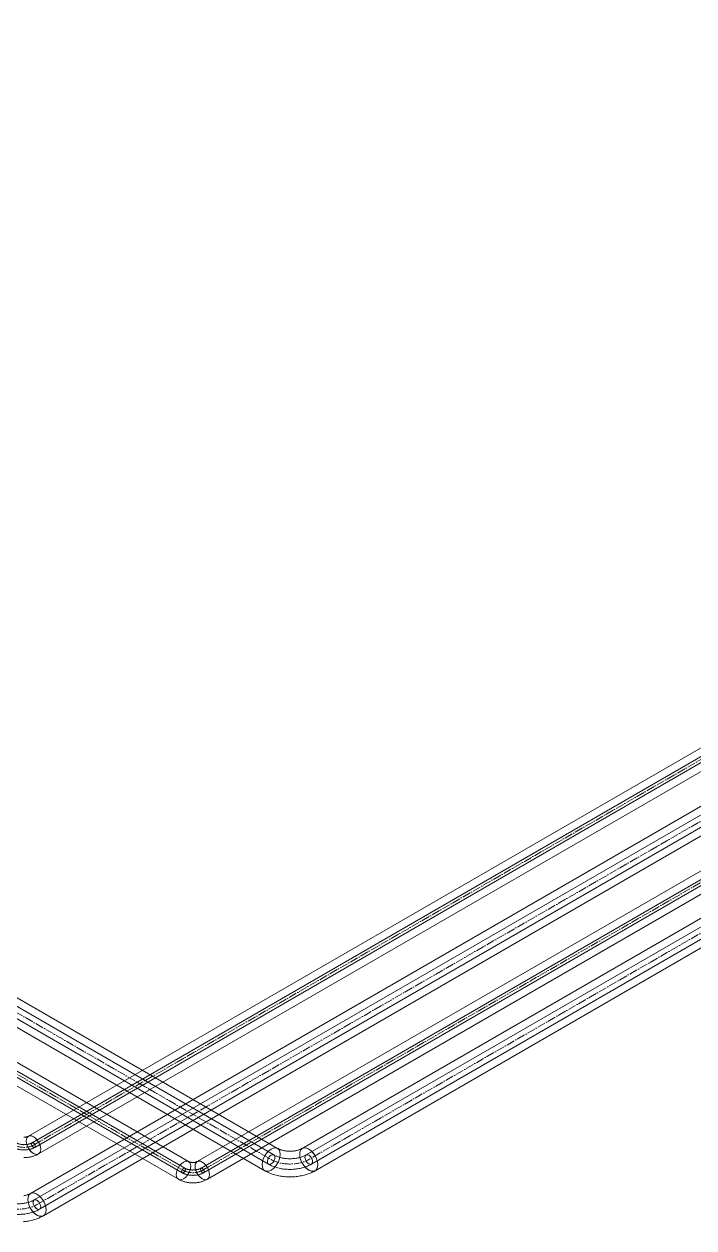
# Model space of a CAD drawing. Header units: millimetres. Extents: x -88595 to 880822, y -1054509 to -148035.
# Drawn here: x 423519 to 424319, y -356425 to -354988 of the extents above; entities that cross this region are included whole.
import ezdxf

# ---------------------------------------------------------------- set-up
doc = ezdxf.new("R2010")
doc.units = ezdxf.units.MM
doc.linetypes.add('$12$ADSK_Осевая', pattern=[14, 10, -2, 0, -2])
doc.linetypes.add('$13$ADSK_Осевая', pattern=[14, 10, -2, 0, -2])
for name, color, linetype, lineweight in [('Изоляция', 7, 'Continuous', 18), ('Трубопровод', 7, 'Continuous', 18), ('Трубопроводы', 7, 'Continuous', 18)]:
    doc.layers.add(name, color=color, linetype=linetype, lineweight=lineweight)

# ---------------------------------------------------------------- blocks, each defined once
blk = doc.blocks.new('$0$ADSK_МедьПайка_Отвод-гнутая труба - Отвод _гнутая труба_-V141-В_ОВ3_1')
at = {"layer": 'Трубопроводы', "color": 190, "true_color": 0x8000ff}
for points in [[(-18424.4, 7882.6, 0), (-18425, 7882.4, 0), (-18425.5, 7882.3, 0), (-18426, 7882.5, 0), (-18426.3, 7882.8, 0), (-18426.5, 7883.3, 0), (-18426.6, 7883.9, 0), (-18426.5, 7884.6, 0), (-18426.3, 7885.4, 0), (-18426, 7886.1, 0), (-18425.5, 7886.8, 0), (-18425, 7887.4, 0), (-18424.4, 7887.8, 0)], [(-18426, 7882.5, 0), (-18425.6, 7882.2, 0), (-18425.3, 7882, 0), (-18424.9, 7881.8, 0), (-18424.5, 7881.5, 0), (-18424.2, 7881.2, 0), (-18423.8, 7880.9, 0), (-18423.4, 7880.6, 0), (-18423, 7880.2, 0), (-18422.7, 7879.9, 0), (-18422.3, 7879.5, 0), (-18422, 7879.1, 0), (-18421.6, 7878.7, 0), (-18421.3, 7878.3, 0), (-18420.9, 7877.8, 0), (-18420.6, 7877.4, 0), (-18420.3, 7877, 0), (-18420, 7876.5, 0), (-18419.7, 7876, 0), (-18419.4, 7875.5, 0), (-18419.1, 7875.1, 0), (-18418.8, 7874.6, 0), (-18418.6, 7874.1, 0), (-18418.3, 7873.6, 0), (-18418.1, 7873.1, 0), (-18417.9, 7872.6, 0), (-18417.7, 7872.1, 0), (-18417.5, 7871.5, 0), (-18417.3, 7871, 0), (-18417.1, 7870.5, 0), (-18417, 7870, 0), (-18416.8, 7869.5, 0), (-18416.7, 7869.1, 0), (-18416.6, 7868.6, 0), (-18416.5, 7868.1, 0), (-18416.5, 7867.6, 0), (-18416.4, 7867.2, 0), (-18416.4, 7866.7, 0), (-18416.3, 7866.3, 0), (-18416.3, 7865.9, 0), (-18416.3, 7865.8, 0)], [(-18424.4, 7887.8, 0), (-18423.8, 7888, 0), (-18423.3, 7888.1, 0), (-18422.8, 7888, 0), (-18422.4, 7887.6, 0), (-18422.2, 7887.1, 0), (-18422.1, 7886.5, 0), (-18422.2, 7885.8, 0), (-18422.4, 7885, 0), (-18422.8, 7884.3, 0), (-18423.3, 7883.6, 0), (-18423.8, 7883, 0), (-18424.4, 7882.6, 0)], [(-18422.8, 7888, 0), (-18422.3, 7887.6, 0), (-18421.7, 7887.3, 0), (-18421.2, 7886.9, 0), (-18420.7, 7886.5, 0), (-18420.1, 7886.1, 0), (-18419.6, 7885.7, 0), (-18419.1, 7885.3, 0), (-18418.7, 7884.8, 0), (-18418.2, 7884.3, 0), (-18417.7, 7883.8, 0), (-18417.2, 7883.3, 0), (-18416.8, 7882.8, 0), (-18416.3, 7882.3, 0), (-18415.9, 7881.7, 0), (-18415.5, 7881.2, 0), (-18415.1, 7880.6, 0), (-18414.7, 7880, 0), (-18414.3, 7879.4, 0), (-18413.9, 7878.8, 0), (-18413.6, 7878.2, 0), (-18413.2, 7877.6, 0), (-18412.9, 7876.9, 0), (-18412.6, 7876.3, 0), (-18412.3, 7875.7, 0), (-18412, 7875, 0), (-18411.7, 7874.4, 0), (-18411.5, 7873.7, 0), (-18411.3, 7873.1, 0), (-18411.1, 7872.4, 0), (-18410.9, 7871.8, 0), (-18410.7, 7871.1, 0), (-18410.5, 7870.4, 0), (-18410.4, 7869.8, 0), (-18410.3, 7869.1, 0), (-18410.2, 7868.5, 0), (-18410.1, 7867.8, 0), (-18410, 7867.2, 0), (-18410, 7866.6, 0), (-18410, 7865.9, 0), (-18410, 7865.8, 0)], [(-18410.9, 7864.5, 0), (-18411.6, 7864.2, 0), (-18412.3, 7864, 0), (-18413.2, 7863.9, 0), (-18414, 7864, 0), (-18414.7, 7864.2, 0), (-18415.4, 7864.5, 0), (-18415.9, 7864.8, 0), (-18416.2, 7865.3, 0), (-18416.3, 7865.8, 0), (-18416.2, 7866.2, 0), (-18415.9, 7866.7, 0), (-18415.4, 7867.1, 0)], [(-18415.4, 7867.1, 0), (-18414.7, 7867.3, 0), (-18414, 7867.5, 0), (-18413.2, 7867.6, 0), (-18412.3, 7867.5, 0), (-18411.6, 7867.3, 0), (-18410.9, 7867.1, 0), (-18410.4, 7866.7, 0), (-18410.1, 7866.2, 0), (-18410, 7865.8, 0), (-18410.1, 7865.3, 0), (-18410.4, 7864.8, 0), (-18410.9, 7864.5, 0)]]:
    blk.add_polyline3d(points, dxfattribs=at)
blk = doc.blocks.new('$0$ADSK_МедьПайка_Отвод-гнутая труба - Отвод _гнутая труба_-V144-В_ОВ3_1')
at = {"layer": 'Трубопроводы', "color": 134, "true_color": 0x00a6a6}
for points in [[(-18414.4, 7898.7, 0), (-18415.6, 7898.3, 0), (-18416.6, 7898.1, 0), (-18417.6, 7898.4, 0), (-18418.3, 7899.1, 0), (-18418.7, 7900.1, 0), (-18418.9, 7901.3, 0), (-18418.7, 7902.8, 0), (-18418.3, 7904.3, 0), (-18417.6, 7905.8, 0), (-18416.6, 7907.1, 0), (-18415.6, 7908.3, 0), (-18414.4, 7909.1, 0)], [(-18414.4, 7909.1, 0), (-18413.2, 7909.6, 0), (-18412.1, 7909.7, 0), (-18411.2, 7909.4, 0), (-18410.5, 7908.8, 0), (-18410.1, 7907.8, 0), (-18409.9, 7906.5, 0), (-18410.1, 7905.1, 0), (-18410.5, 7903.6, 0), (-18411.2, 7902.1, 0), (-18412.1, 7900.7, 0), (-18413.2, 7899.6, 0), (-18414.4, 7898.7, 0)], [(-18411.2, 7909.4, 0), (-18410.1, 7908.8, 0), (-18409.1, 7908.1, 0), (-18408, 7907.4, 0), (-18407, 7906.6, 0), (-18405.9, 7905.8, 0), (-18404.9, 7904.9, 0), (-18403.9, 7904, 0), (-18402.9, 7903.1, 0), (-18402, 7902.2, 0), (-18401, 7901.2, 0), (-18400.1, 7900.2, 0), (-18399.2, 7899.1, 0), (-18398.3, 7898.1, 0), (-18397.4, 7897, 0), (-18396.6, 7895.8, 0), (-18395.8, 7894.7, 0), (-18395, 7893.5, 0), (-18394.2, 7892.3, 0), (-18393.5, 7891.1, 0), (-18392.8, 7889.9, 0), (-18392.1, 7888.7, 0), (-18391.4, 7887.4, 0), (-18390.8, 7886.1, 0), (-18390.2, 7884.9, 0), (-18389.6, 7883.6, 0), (-18389.1, 7882.3, 0), (-18388.6, 7881, 0), (-18388.2, 7879.7, 0), (-18387.7, 7878.4, 0), (-18387.4, 7877, 0), (-18387, 7875.7, 0), (-18386.7, 7874.4, 0), (-18386.4, 7873.1, 0), (-18386.2, 7871.8, 0), (-18386, 7870.5, 0), (-18385.8, 7869.2, 0), (-18385.7, 7867.9, 0), (-18385.6, 7866.7, 0), (-18385.6, 7865.4, 0), (-18385.6, 7865, 0)], [(-18417.6, 7898.4, 0), (-18416.9, 7898, 0), (-18416.1, 7897.5, 0), (-18415.4, 7897, 0), (-18414.7, 7896.5, 0), (-18413.9, 7895.9, 0), (-18413.2, 7895.3, 0), (-18412.5, 7894.6, 0), (-18411.7, 7894, 0), (-18411, 7893.2, 0), (-18410.3, 7892.5, 0), (-18409.6, 7891.7, 0), (-18408.9, 7890.9, 0), (-18408.2, 7890.1, 0), (-18407.5, 7889.2, 0), (-18406.8, 7888.3, 0), (-18406.2, 7887.4, 0), (-18405.6, 7886.5, 0), (-18405, 7885.6, 0), (-18404.4, 7884.6, 0), (-18403.8, 7883.6, 0), (-18403.3, 7882.7, 0), (-18402.8, 7881.7, 0), (-18402.3, 7880.7, 0), (-18401.8, 7879.7, 0), (-18401.4, 7878.6, 0), (-18400.9, 7877.6, 0), (-18400.6, 7876.6, 0), (-18400.2, 7875.6, 0), (-18399.9, 7874.6, 0), (-18399.6, 7873.6, 0), (-18399.3, 7872.6, 0), (-18399.1, 7871.6, 0), (-18398.9, 7870.7, 0), (-18398.7, 7869.7, 0), (-18398.6, 7868.8, 0), (-18398.4, 7867.9, 0), (-18398.4, 7867, 0), (-18398.3, 7866.1, 0), (-18398.3, 7865.3, 0), (-18398.3, 7865, 0)], [(-18387.5, 7862.5, 0), (-18388.8, 7861.9, 0), (-18390.3, 7861.5, 0), (-18391.9, 7861.4, 0), (-18393.6, 7861.5, 0), (-18395.1, 7861.9, 0), (-18396.4, 7862.5, 0), (-18397.4, 7863.2, 0), (-18398.1, 7864.1, 0), (-18398.3, 7865, 0), (-18398.1, 7866, 0), (-18397.4, 7866.9, 0), (-18396.4, 7867.6, 0)], [(-18396.4, 7867.6, 0), (-18395.1, 7868.2, 0), (-18393.6, 7868.6, 0), (-18391.9, 7868.7, 0), (-18390.3, 7868.6, 0), (-18388.8, 7868.2, 0), (-18387.5, 7867.6, 0), (-18386.4, 7866.9, 0), (-18385.8, 7866, 0), (-18385.6, 7865, 0), (-18385.8, 7864.1, 0), (-18386.4, 7863.2, 0), (-18387.5, 7862.5, 0)]]:
    blk.add_polyline3d(points, dxfattribs=at)

msp = doc.modelspace()

# ---------------------------------------------------------------- linework, layer by layer
at = {"layer": 'Изоляция', "color": 134, "true_color": 0x00a6a6}
for p, q in [((423822, -356330.2), (419059.3, -353580.5)), ((419043.9, -353607), (423806.6, -356356.8)), ((425074, -355624.4), (423851.5, -356330.2)), ((423866.9, -356356.8), (425089.3, -355651)), ((424781.4, -355659.7), (423526.8, -356384)), ((423542.2, -356410.6), (424796.7, -355686.3))]:
    msp.add_line(p, q, dxfattribs=at)
at = {"layer": 'Изоляция', "color": 190, "true_color": 0x8000ff}
for p, q in [((423715.7, -356346), (419000.5, -353623.7)), ((418988.3, -353644.8), (423703.5, -356367.1)), ((424801.3, -355578.4), (423524.3, -356315.7)), ((423536.5, -356336.8), (424813.4, -355599.5)), ((424962.2, -355632.3), (423726, -356346)), ((423738.1, -356367.1), (424974.3, -355653.3))]:
    msp.add_line(p, q, dxfattribs=at)
for points in [[(423524.3, -356315.7, 0), (423524.2, -356315.7, 0), (423524.1, -356315.8, 0), (423523.9, -356315.9, 0), (423523.8, -356315.9, 0), (423523.6, -356316, 0), (423523.4, -356316.1, 0), (423523.1, -356316.2, 0), (423522.9, -356316.2, 0), (423522.6, -356316.3, 0), (423522.3, -356316.4, 0), (423522, -356316.5, 0), (423521.7, -356316.5, 0), (423521.4, -356316.6, 0), (423521.1, -356316.6, 0), (423520.8, -356316.7, 0), (423520.4, -356316.7, 0), (423520.1, -356316.7, 0), (423519.7, -356316.7, 0), (423519.4, -356316.7, 0), (423519, -356316.7, 0)], [(423530.4, -356316.3, 0), (423528.1, -356315.3, 0), (423526.1, -356315.1, 0), (423524.3, -356315.7, 0), (423522.9, -356317, 0), (423522.1, -356318.9, 0), (423521.8, -356321.3, 0)], [(423521.8, -356321.3, 0), (423522, -356319.2, 0), (423522.6, -356317.4, 0), (423523.6, -356316.1, 0), (423525, -356315.4, 0), (423526.6, -356315.1, 0), (423528.5, -356315.4, 0), (423530.4, -356316.3, 0)], [(423539, -356331.2, 0), (423538.7, -356328.5, 0), (423537.8, -356325.6, 0), (423536.5, -356322.7, 0), (423534.7, -356320.1, 0), (423532.6, -356317.9, 0), (423530.4, -356316.3, 0)], [(423530.4, -356316.3, 0), (423532.3, -356317.6, 0), (423534.1, -356319.4, 0), (423535.7, -356321.6, 0), (423537.1, -356323.9, 0), (423538.1, -356326.4, 0), (423538.8, -356328.9, 0), (423539, -356331.2, 0)], [(423521.8, -356321.3, 0), (423522.1, -356324, 0), (423522.9, -356326.9, 0), (423524.3, -356329.7, 0), (423526.1, -356332.4, 0), (423528.1, -356334.5, 0), (423530.4, -356336.2, 0)], [(423530.4, -356336.2, 0), (423528.5, -356334.8, 0), (423526.6, -356333, 0), (423525, -356330.9, 0), (423523.6, -356328.5, 0), (423522.6, -356326.1, 0), (423522, -356323.6, 0), (423521.8, -356321.3, 0)], [(423536.5, -356336.8, 0), (423535.6, -356337.2, 0), (423534.8, -356337.7, 0), (423534, -356338.1, 0), (423533.1, -356338.4, 0), (423532.3, -356338.8, 0), (423531.4, -356339.1, 0), (423530.5, -356339.4, 0), (423529.7, -356339.6, 0), (423528.8, -356339.9, 0), (423527.9, -356340.1, 0), (423527, -356340.3, 0), (423526.1, -356340.5, 0), (423525.2, -356340.6, 0), (423524.3, -356340.8, 0), (423523.4, -356340.9, 0), (423522.5, -356341, 0), (423521.6, -356341, 0), (423520.6, -356341.1, 0), (423519.7, -356341.1, 0), (423518.8, -356341.1, 0)], [(423530.4, -356336.2, 0), (423532.6, -356337.1, 0), (423534.7, -356337.3, 0), (423536.5, -356336.8, 0), (423537.8, -356335.5, 0), (423538.7, -356333.6, 0), (423539, -356331.2, 0)], [(423539, -356331.2, 0), (423538.8, -356333.3, 0), (423538.1, -356335, 0), (423537.1, -356336.3, 0), (423535.7, -356337.1, 0), (423534.1, -356337.3, 0), (423532.3, -356337, 0), (423530.4, -356336.2, 0)], [(423709.6, -356346.6, 0), (423707.4, -356348.2, 0), (423705.3, -356350.4, 0), (423703.5, -356353, 0), (423702.1, -356355.9, 0), (423701.3, -356358.8, 0), (423701, -356361.5, 0)], [(423701, -356361.5, 0), (423701.3, -356358.8, 0), (423702.1, -356355.9, 0), (423703.5, -356353, 0), (423705.3, -356350.4, 0), (423707.4, -356348.2, 0), (423709.6, -356346.6, 0)], [(423718.2, -356351.6, 0), (423717.9, -356349.2, 0), (423717, -356347.3, 0), (423715.7, -356346, 0), (423713.9, -356345.4, 0), (423711.8, -356345.6, 0), (423709.6, -356346.6, 0)], [(423709.6, -356346.6, 0), (423711.8, -356345.6, 0), (423713.9, -356345.4, 0), (423715.7, -356346, 0), (423717, -356347.3, 0), (423717.9, -356349.2, 0), (423718.2, -356351.6, 0)], [(423709.6, -356366.5, 0), (423711.8, -356364.8, 0), (423713.9, -356362.6, 0), (423715.7, -356360, 0), (423717, -356357.2, 0), (423717.9, -356354.3, 0), (423718.2, -356351.6, 0)], [(423718.2, -356351.6, 0), (423717.9, -356354.3, 0), (423717, -356357.2, 0), (423715.7, -356360, 0), (423713.9, -356362.6, 0), (423711.8, -356364.8, 0), (423709.6, -356366.5, 0)], [(423726, -356346, 0), (423725.9, -356346, 0), (423725.7, -356346.1, 0), (423725.6, -356346.2, 0), (423725.4, -356346.2, 0), (423725.2, -356346.3, 0), (423725, -356346.4, 0), (423724.8, -356346.5, 0), (423724.6, -356346.5, 0), (423724.3, -356346.6, 0), (423724, -356346.7, 0), (423723.7, -356346.7, 0), (423723.4, -356346.8, 0), (423723.1, -356346.9, 0), (423722.8, -356346.9, 0), (423722.4, -356346.9, 0), (423722.1, -356347, 0), (423721.7, -356347, 0), (423721.4, -356347, 0), (423721, -356347, 0), (423720.7, -356347, 0), (423720.3, -356347, 0), (423720, -356347, 0), (423719.6, -356347, 0), (423719.3, -356347, 0), (423719, -356346.9, 0), (423718.6, -356346.9, 0), (423718.3, -356346.8, 0), (423718, -356346.8, 0), (423717.7, -356346.7, 0), (423717.4, -356346.6, 0), (423717.2, -356346.6, 0), (423716.9, -356346.5, 0), (423716.7, -356346.4, 0), (423716.5, -356346.3, 0), (423716.3, -356346.3, 0), (423716.1, -356346.2, 0), (423715.9, -356346.1, 0), (423715.8, -356346.1, 0), (423715.7, -356346, 0), (423715.7, -356346, 0)], [(423732, -356346.6, 0), (423729.8, -356345.6, 0), (423727.7, -356345.4, 0), (423726, -356346, 0), (423724.6, -356347.3, 0), (423723.7, -356349.2, 0), (423723.4, -356351.6, 0)], [(423723.4, -356351.6, 0), (423723.6, -356349.5, 0), (423724.3, -356347.7, 0), (423725.3, -356346.4, 0), (423726.7, -356345.7, 0), (423728.3, -356345.4, 0), (423730.1, -356345.7, 0), (423732, -356346.6, 0)], [(423723.4, -356351.6, 0), (423723.7, -356354.3, 0), (423724.6, -356357.2, 0), (423726, -356360, 0), (423727.7, -356362.6, 0), (423729.8, -356364.8, 0), (423732, -356366.5, 0)], [(423732, -356366.5, 0), (423730.1, -356365.1, 0), (423728.3, -356363.3, 0), (423726.7, -356361.2, 0), (423725.3, -356358.8, 0), (423724.3, -356356.4, 0), (423723.6, -356353.9, 0), (423723.4, -356351.6, 0)], [(423740.7, -356361.5, 0), (423740.4, -356358.8, 0), (423739.5, -356355.9, 0), (423738.1, -356353, 0), (423736.3, -356350.4, 0), (423734.3, -356348.2, 0), (423732, -356346.6, 0)], [(423732, -356346.6, 0), (423734, -356347.9, 0), (423735.8, -356349.7, 0), (423737.4, -356351.9, 0), (423738.8, -356354.2, 0), (423739.8, -356356.7, 0), (423740.4, -356359.2, 0), (423740.7, -356361.5, 0)], [(423701, -356361.5, 0), (423701.3, -356363.9, 0), (423702.1, -356365.8, 0), (423703.5, -356367.1, 0), (423705.3, -356367.6, 0), (423707.4, -356367.4, 0), (423709.6, -356366.5, 0)], [(423709.6, -356366.5, 0), (423707.4, -356367.4, 0), (423705.3, -356367.6, 0), (423703.5, -356367.1, 0), (423702.1, -356365.8, 0), (423701.3, -356363.9, 0), (423701, -356361.5, 0)], [(423738.1, -356367.1, 0), (423737.3, -356367.5, 0), (423736.5, -356367.9, 0), (423735.6, -356368.3, 0), (423734.8, -356368.7, 0), (423733.9, -356369.1, 0), (423733.1, -356369.4, 0), (423732.2, -356369.7, 0), (423731.3, -356369.9, 0), (423730.5, -356370.2, 0), (423729.6, -356370.4, 0), (423728.7, -356370.6, 0), (423727.8, -356370.8, 0), (423726.9, -356370.9, 0), (423726, -356371, 0), (423725.1, -356371.2, 0), (423724.1, -356371.2, 0), (423723.2, -356371.3, 0), (423722.3, -356371.4, 0), (423721.4, -356371.4, 0), (423720.5, -356371.4, 0), (423719.6, -356371.4, 0), (423718.7, -356371.3, 0), (423717.7, -356371.3, 0), (423716.8, -356371.2, 0), (423715.9, -356371.1, 0), (423715, -356371, 0), (423714.1, -356370.8, 0), (423713.2, -356370.6, 0), (423712.3, -356370.4, 0), (423711.4, -356370.2, 0), (423710.5, -356370, 0), (423709.7, -356369.7, 0), (423708.8, -356369.5, 0), (423707.9, -356369.1, 0), (423707.1, -356368.8, 0), (423706.2, -356368.4, 0), (423705.4, -356368.1, 0), (423704.5, -356367.6, 0), (423703.7, -356367.2, 0), (423703.5, -356367.1, 0)], [(423732, -356366.5, 0), (423734.3, -356367.4, 0), (423736.3, -356367.6, 0), (423738.1, -356367.1, 0), (423739.5, -356365.8, 0), (423740.4, -356363.9, 0), (423740.7, -356361.5, 0)], [(423740.7, -356361.5, 0), (423740.4, -356363.6, 0), (423739.8, -356365.3, 0), (423738.8, -356366.6, 0), (423737.4, -356367.4, 0), (423735.8, -356367.6, 0), (423734, -356367.3, 0), (423732, -356366.5, 0)]]:
    msp.add_polyline3d(points, dxfattribs=at)
at = {"layer": 'Изоляция', "color": 134, "true_color": 0x00a6a6}
for points in [[(423825.2, -356337.2, 0), (423824.8, -356334.2, 0), (423823.7, -356331.8, 0), (423822, -356330.2, 0), (423819.7, -356329.5, 0), (423817.1, -356329.8, 0), (423814.3, -356331, 0)], [(423814.3, -356331, 0), (423817.1, -356329.8, 0), (423819.7, -356329.5, 0), (423822, -356330.2, 0), (423823.7, -356331.8, 0), (423824.8, -356334.2, 0), (423825.2, -356337.2, 0)], [(423851.5, -356330.2, 0), (423851.1, -356330.5, 0), (423850.6, -356330.7, 0), (423850, -356331, 0), (423849.4, -356331.2, 0), (423848.8, -356331.5, 0), (423848.2, -356331.7, 0), (423847.5, -356332, 0), (423846.7, -356332.2, 0), (423846, -356332.4, 0), (423845.2, -356332.6, 0), (423844.4, -356332.8, 0), (423843.6, -356332.9, 0), (423842.7, -356333.1, 0), (423841.8, -356333.2, 0), (423841, -356333.3, 0), (423840.1, -356333.4, 0), (423839.2, -356333.4, 0), (423838.3, -356333.5, 0), (423837.3, -356333.5, 0), (423836.4, -356333.5, 0), (423835.5, -356333.5, 0), (423834.6, -356333.5, 0), (423833.7, -356333.4, 0), (423832.8, -356333.3, 0), (423831.9, -356333.2, 0), (423831, -356333.1, 0), (423830.2, -356333, 0), (423829.4, -356332.8, 0), (423828.5, -356332.6, 0), (423827.7, -356332.4, 0), (423827, -356332.2, 0), (423826.3, -356332, 0), (423825.5, -356331.8, 0), (423824.9, -356331.5, 0), (423824.2, -356331.3, 0), (423823.6, -356331, 0), (423823.1, -356330.8, 0), (423822.6, -356330.5, 0), (423822.1, -356330.3, 0), (423822, -356330.2, 0)], [(423859.2, -356331, 0), (423856.4, -356329.8, 0), (423853.8, -356329.5, 0), (423851.5, -356330.2, 0), (423849.8, -356331.8, 0), (423848.7, -356334.2, 0), (423848.4, -356337.2, 0)], [(423848.4, -356337.2, 0), (423848.6, -356334.6, 0), (423849.4, -356332.4, 0), (423850.7, -356330.8, 0), (423852.4, -356329.8, 0), (423854.5, -356329.5, 0), (423856.8, -356329.9, 0), (423859.2, -356331, 0)], [(423814.3, -356331, 0), (423811.5, -356333, 0), (423808.9, -356335.8, 0), (423806.6, -356339.1, 0), (423804.9, -356342.7, 0), (423803.8, -356346.3, 0), (423803.5, -356349.8, 0)], [(423803.5, -356349.8, 0), (423803.8, -356346.3, 0), (423804.9, -356342.7, 0), (423806.6, -356339.1, 0), (423808.9, -356335.8, 0), (423811.5, -356333, 0), (423814.3, -356331, 0)], [(423814.3, -356356, 0), (423817.1, -356354, 0), (423819.7, -356351.2, 0), (423822, -356347.9, 0), (423823.7, -356344.3, 0), (423824.8, -356340.7, 0), (423825.2, -356337.2, 0)], [(423825.2, -356337.2, 0), (423824.8, -356340.7, 0), (423823.7, -356344.3, 0), (423822, -356347.9, 0), (423819.7, -356351.2, 0), (423817.1, -356354, 0), (423814.3, -356356, 0)], [(423848.4, -356337.2, 0), (423848.7, -356340.7, 0), (423849.8, -356344.3, 0), (423851.5, -356347.9, 0), (423853.8, -356351.2, 0), (423856.4, -356354, 0), (423859.2, -356356, 0)], [(423859.2, -356356, 0), (423856.8, -356354.3, 0), (423854.5, -356352.1, 0), (423852.4, -356349.4, 0), (423850.7, -356346.4, 0), (423849.4, -356343.3, 0), (423848.6, -356340.2, 0), (423848.4, -356337.2, 0)], [(423870.1, -356349.8, 0), (423869.7, -356346.3, 0), (423868.6, -356342.7, 0), (423866.9, -356339.1, 0), (423864.6, -356335.8, 0), (423862, -356333, 0), (423859.2, -356331, 0)], [(423859.2, -356331, 0), (423861.6, -356332.7, 0), (423863.9, -356334.9, 0), (423866, -356337.6, 0), (423867.7, -356340.6, 0), (423869, -356343.7, 0), (423869.8, -356346.8, 0), (423870.1, -356349.8, 0)], [(423803.5, -356349.8, 0), (423803.8, -356352.8, 0), (423804.9, -356355.2, 0), (423806.6, -356356.8, 0), (423808.9, -356357.5, 0), (423811.5, -356357.2, 0), (423814.3, -356356, 0)], [(423814.3, -356356, 0), (423811.5, -356357.2, 0), (423808.9, -356357.5, 0), (423806.6, -356356.8, 0), (423804.9, -356355.2, 0), (423803.8, -356352.8, 0), (423803.5, -356349.8, 0)], [(423866.9, -356356.8, 0), (423865.5, -356357.6, 0), (423864.1, -356358.3, 0), (423862.7, -356358.9, 0), (423861.3, -356359.6, 0), (423859.8, -356360.2, 0), (423858.3, -356360.7, 0), (423856.8, -356361.2, 0), (423855.3, -356361.7, 0), (423853.7, -356362.1, 0), (423852.2, -356362.5, 0), (423850.6, -356362.8, 0), (423849.1, -356363.1, 0), (423847.5, -356363.4, 0), (423845.9, -356363.6, 0), (423844.3, -356363.8, 0), (423842.7, -356364, 0), (423841, -356364.1, 0), (423839.4, -356364.2, 0), (423837.8, -356364.2, 0), (423836.2, -356364.2, 0), (423834.5, -356364.2, 0), (423832.9, -356364.1, 0), (423831.3, -356364, 0), (423829.7, -356363.9, 0), (423828.1, -356363.7, 0), (423826.5, -356363.5, 0), (423824.9, -356363.2, 0), (423823.3, -356362.9, 0), (423821.7, -356362.6, 0), (423820.2, -356362.2, 0), (423818.6, -356361.8, 0), (423817.1, -356361.3, 0), (423815.6, -356360.8, 0), (423814.1, -356360.3, 0), (423812.7, -356359.7, 0), (423811.2, -356359.1, 0), (423809.8, -356358.5, 0), (423808.4, -356357.8, 0), (423807, -356357, 0), (423806.6, -356356.8, 0)], [(423859.2, -356356, 0), (423862, -356357.2, 0), (423864.6, -356357.5, 0), (423866.9, -356356.8, 0), (423868.6, -356355.2, 0), (423869.7, -356352.8, 0), (423870.1, -356349.8, 0)], [(423870.1, -356349.8, 0), (423869.8, -356352.4, 0), (423869, -356354.6, 0), (423867.7, -356356.2, 0), (423866, -356357.2, 0), (423863.9, -356357.5, 0), (423861.6, -356357.1, 0), (423859.2, -356356, 0)], [(423526.8, -356384, 0), (423526.4, -356384.3, 0), (423525.9, -356384.5, 0), (423525.3, -356384.8, 0), (423524.8, -356385.1, 0), (423524.1, -356385.3, 0), (423523.5, -356385.5, 0), (423522.8, -356385.8, 0), (423522, -356386, 0), (423521.3, -356386.2, 0), (423520.5, -356386.4, 0), (423519.7, -356386.6, 0), (423518.9, -356386.7, 0)], [(423534.5, -356384.8, 0), (423531.7, -356383.6, 0), (423529.1, -356383.3, 0), (423526.8, -356384, 0), (423525.1, -356385.6, 0), (423524, -356388, 0), (423523.7, -356391.1, 0)], [(423523.7, -356391.1, 0), (423523.9, -356388.4, 0), (423524.7, -356386.2, 0), (423526, -356384.6, 0), (423527.8, -356383.6, 0), (423529.8, -356383.3, 0), (423532.1, -356383.7, 0), (423534.5, -356384.8, 0)], [(423545.4, -356403.6, 0), (423545, -356400.1, 0), (423543.9, -356396.5, 0), (423542.2, -356392.9, 0), (423539.9, -356389.6, 0), (423537.3, -356386.8, 0), (423534.5, -356384.8, 0)], [(423534.5, -356384.8, 0), (423536.9, -356386.5, 0), (423539.2, -356388.7, 0), (423541.3, -356391.4, 0), (423543, -356394.4, 0), (423544.3, -356397.5, 0), (423545.1, -356400.6, 0), (423545.4, -356403.6, 0)], [(423523.7, -356391.1, 0), (423524, -356394.5, 0), (423525.1, -356398.2, 0), (423526.8, -356401.8, 0), (423529.1, -356405, 0), (423531.7, -356407.8, 0), (423534.5, -356409.9, 0)], [(423534.5, -356409.9, 0), (423532.1, -356408.1, 0), (423529.8, -356405.9, 0), (423527.8, -356403.2, 0), (423526, -356400.2, 0), (423524.7, -356397.1, 0), (423523.9, -356394, 0), (423523.7, -356391.1, 0)], [(423542.2, -356410.6, 0), (423540.8, -356411.4, 0), (423539.4, -356412.1, 0), (423538, -356412.8, 0), (423536.6, -356413.4, 0), (423535.1, -356414, 0), (423533.6, -356414.5, 0), (423532.1, -356415, 0), (423530.6, -356415.5, 0), (423529.1, -356415.9, 0), (423527.5, -356416.3, 0), (423525.9, -356416.6, 0), (423524.4, -356416.9, 0), (423522.8, -356417.2, 0), (423521.2, -356417.4, 0), (423519.6, -356417.6, 0), (423518, -356417.8, 0)], [(423534.5, -356409.9, 0), (423537.3, -356411, 0), (423539.9, -356411.3, 0), (423542.2, -356410.6, 0), (423543.9, -356409, 0), (423545, -356406.6, 0), (423545.4, -356403.6, 0)], [(423545.4, -356403.6, 0), (423545.1, -356406.2, 0), (423544.3, -356408.4, 0), (423543, -356410, 0), (423541.3, -356411, 0), (423539.2, -356411.3, 0), (423536.9, -356410.9, 0), (423534.5, -356409.9, 0)]]:
    msp.add_polyline3d(points, dxfattribs=at)
at = {"layer": 'Трубопровод', "color": 134, "true_color": 0x00a6a6}
for p, q in [((419048.4, -353599.3), (423811.1, -356349)), ((423817.5, -356338), (419054.8, -353588.3)), ((425078.5, -355632.2), (423856, -356338)), ((423862.4, -356349), (425084.8, -355643.2)), ((424785.9, -355667.5), (423531.3, -356391.8)), ((423537.7, -356402.8), (424792.2, -355678.5))]:
    msp.add_line(p, q, dxfattribs=at)
at = {"layer": 'Трубопровод', "color": 134, "linetype": '$12$ADSK_Осевая', "true_color": 0x00a6a6}
for p, q in [((419051.6, -353593.8), (423814.3, -356343.5)), ((419051.6, -353593.8), (423814.3, -356343.5)), ((425081.6, -355637.7), (423859.2, -356343.5)), ((425081.6, -355637.7), (423859.2, -356343.5)), ((423534.5, -356397.3), (424789, -355673)), ((423534.5, -356397.3), (424789, -355673))]:
    msp.add_line(p, q, dxfattribs=at)
at = {"layer": 'Трубопровод', "color": 190, "true_color": 0x8000ff}
for p, q in [((418992.8, -353637), (423708, -356359.3)), ((423711.2, -356353.8), (418996, -353631.5)), ((424805.8, -355586.2), (423528.8, -356323.5)), ((423532, -356329), (424808.9, -355591.7)), ((424966.7, -355640.1), (423730.5, -356353.8)), ((423733.6, -356359.3), (424969.8, -355645.6))]:
    msp.add_line(p, q, dxfattribs=at)
at = {"layer": 'Трубопровод', "color": 190, "linetype": '$12$ADSK_Осевая', "true_color": 0x8000ff}
for p, q in [((418994.4, -353634.2), (423709.6, -356356.5)), ((418994.4, -353634.2), (423709.6, -356356.5)), ((423530.4, -356326.2), (424807.3, -355589)), ((423530.4, -356326.2), (424807.3, -355589)), ((423732, -356356.5), (424968.2, -355642.8)), ((423732, -356356.5), (424968.2, -355642.8))]:
    msp.add_line(p, q, dxfattribs=at)
at = {"layer": 'Трубопровод', "color": 190, "true_color": 0x8000ff}
for points in [[(423530.4, -356323.6, 0), (423529.8, -356323.4, 0), (423529.2, -356323.3, 0), (423528.8, -356323.5, 0), (423528.4, -356323.8, 0), (423528.2, -356324.3, 0), (423528.1, -356324.9, 0)], [(423528.1, -356324.9, 0), (423528.2, -356325.7, 0), (423528.4, -356326.4, 0), (423528.8, -356327.2, 0), (423529.2, -356327.8, 0), (423529.8, -356328.4, 0), (423530.4, -356328.8, 0)], [(423532.6, -356327.5, 0), (423532.5, -356326.8, 0), (423532.3, -356326.1, 0), (423532, -356325.3, 0), (423531.5, -356324.6, 0), (423530.9, -356324.1, 0), (423530.4, -356323.6, 0)], [(423530.4, -356328.8, 0), (423530.9, -356329.1, 0), (423531.5, -356329.1, 0), (423532, -356329, 0), (423532.3, -356328.7, 0), (423532.5, -356328.2, 0), (423532.6, -356327.5, 0)], [(423709.6, -356353.9, 0), (423709, -356354.4, 0), (423708.5, -356354.9, 0), (423708, -356355.6, 0), (423707.6, -356356.4, 0), (423707.4, -356357.1, 0), (423707.3, -356357.8, 0)], [(423707.3, -356357.8, 0), (423707.4, -356358.4, 0), (423707.6, -356358.9, 0), (423708, -356359.3, 0), (423708.5, -356359.4, 0), (423709, -356359.4, 0), (423709.6, -356359.1, 0)], [(423711.8, -356355.2, 0), (423711.8, -356354.6, 0), (423711.5, -356354.1, 0), (423711.2, -356353.8, 0), (423710.7, -356353.6, 0), (423710.2, -356353.7, 0), (423709.6, -356353.9, 0)], [(423709.6, -356359.1, 0), (423710.2, -356358.7, 0), (423710.7, -356358.1, 0), (423711.2, -356357.4, 0), (423711.5, -356356.7, 0), (423711.8, -356355.9, 0), (423711.8, -356355.2, 0)], [(423732, -356353.9, 0), (423731.5, -356353.7, 0), (423730.9, -356353.6, 0), (423730.5, -356353.8, 0), (423730.1, -356354.1, 0), (423729.9, -356354.6, 0), (423729.8, -356355.2, 0)], [(423729.8, -356355.2, 0), (423729.9, -356355.9, 0), (423730.1, -356356.7, 0), (423730.5, -356357.4, 0), (423730.9, -356358.1, 0), (423731.5, -356358.7, 0), (423732, -356359.1, 0)], [(423734.3, -356357.8, 0), (423734.2, -356357.1, 0), (423734, -356356.4, 0), (423733.6, -356355.6, 0), (423733.2, -356354.9, 0), (423732.6, -356354.4, 0), (423732, -356353.9, 0)], [(423732, -356359.1, 0), (423732.6, -356359.4, 0), (423733.2, -356359.4, 0), (423733.6, -356359.3, 0), (423734, -356358.9, 0), (423734.2, -356358.4, 0), (423734.3, -356357.8, 0)]]:
    msp.add_polyline3d(points, dxfattribs=at)
at = {"layer": 'Трубопровод', "color": 134, "true_color": 0x00a6a6}
for points in [[(423814.3, -356338.3, 0), (423813.1, -356339.2, 0), (423812.1, -356340.3, 0), (423811.1, -356341.7, 0), (423810.4, -356343.2, 0), (423810, -356344.7, 0), (423809.8, -356346.1, 0)], [(423818.8, -356340.9, 0), (423818.6, -356339.7, 0), (423818.2, -356338.7, 0), (423817.5, -356338, 0), (423816.6, -356337.7, 0), (423815.5, -356337.8, 0), (423814.3, -356338.3, 0)], [(423814.3, -356348.7, 0), (423815.5, -356347.8, 0), (423816.6, -356346.7, 0), (423817.5, -356345.3, 0), (423818.2, -356343.8, 0), (423818.6, -356342.3, 0), (423818.8, -356340.9, 0)], [(423859.2, -356338.3, 0), (423858, -356337.8, 0), (423857, -356337.7, 0), (423856, -356338, 0), (423855.3, -356338.7, 0), (423854.9, -356339.7, 0), (423854.7, -356340.9, 0)], [(423854.7, -356340.9, 0), (423854.9, -356342.3, 0), (423855.3, -356343.8, 0), (423856, -356345.3, 0), (423857, -356346.7, 0), (423858, -356347.8, 0), (423859.2, -356348.7, 0)], [(423863.7, -356346.1, 0), (423863.5, -356344.7, 0), (423863.1, -356343.2, 0), (423862.4, -356341.7, 0), (423861.5, -356340.3, 0), (423860.4, -356339.2, 0), (423859.2, -356338.3, 0)], [(423809.8, -356346.1, 0), (423810, -356347.3, 0), (423810.4, -356348.3, 0), (423811.1, -356349, 0), (423812.1, -356349.3, 0), (423813.1, -356349.2, 0), (423814.3, -356348.7, 0)], [(423859.2, -356348.7, 0), (423860.4, -356349.2, 0), (423861.5, -356349.3, 0), (423862.4, -356349, 0), (423863.1, -356348.3, 0), (423863.5, -356347.3, 0), (423863.7, -356346.1, 0)], [(423534.5, -356392.1, 0), (423533.4, -356391.6, 0), (423532.3, -356391.5, 0), (423531.3, -356391.8, 0), (423530.6, -356392.5, 0), (423530.2, -356393.5, 0), (423530, -356394.7, 0)], [(423530, -356394.7, 0), (423530.2, -356396.2, 0), (423530.6, -356397.7, 0), (423531.3, -356399.2, 0), (423532.3, -356400.5, 0), (423533.4, -356401.7, 0), (423534.5, -356402.5, 0)], [(423539, -356399.9, 0), (423538.9, -356398.5, 0), (423538.4, -356397, 0), (423537.7, -356395.5, 0), (423536.8, -356394.1, 0), (423535.7, -356393, 0), (423534.5, -356392.1, 0)], [(423534.5, -356402.5, 0), (423535.7, -356403, 0), (423536.8, -356403.1, 0), (423537.7, -356402.8, 0), (423538.4, -356402.2, 0), (423538.9, -356401.2, 0), (423539, -356399.9, 0)]]:
    msp.add_polyline3d(points, dxfattribs=at)
at = {"layer": 'Трубопроводы', "color": 190, "linetype": '$13$ADSK_Осевая', "true_color": 0x8000ff}
for centre in [(423519.1, -356319.8), (423720.8, -356350)]:
    msp.add_ellipse(centre, major_axis=(15.9, 0), ratio=0.57735, start_param=3.926991, end_param=5.497787, dxfattribs=at)
at = {"layer": 'Трубопроводы', "color": 134, "linetype": '$13$ADSK_Осевая', "true_color": 0x00a6a6}
for centre, major_axis in [((423836.8, -356330.5), (31.8, 0)), ((423512.1, -356384.4), (31.7, 0))]:
    msp.add_ellipse(centre, major_axis=major_axis, ratio=0.57735, start_param=3.926991, end_param=5.497787, dxfattribs=at)

# ---------------------------------------------------------------- block references
at = {"layer": 'Трубопроводы', "color": 190, "true_color": 0x8000ff, "rotation": 240}
for p in [(407489.4, -368339.6), (407691.1, -368369.9)]:
    msp.add_blockref('$0$ADSK_МедьПайка_Отвод-гнутая труба - Отвод _гнутая труба_-V141-В_ОВ3_1', p, dxfattribs=at)
at = {"layer": 'Трубопроводы', "color": 134, "true_color": 0x00a6a6, "rotation": 240}
for p in [(407807, -368338.9), (407482.3, -368392.7)]:
    msp.add_blockref('$0$ADSK_МедьПайка_Отвод-гнутая труба - Отвод _гнутая труба_-V144-В_ОВ3_1', p, dxfattribs=at)

doc.saveas('drawing.dxf')
